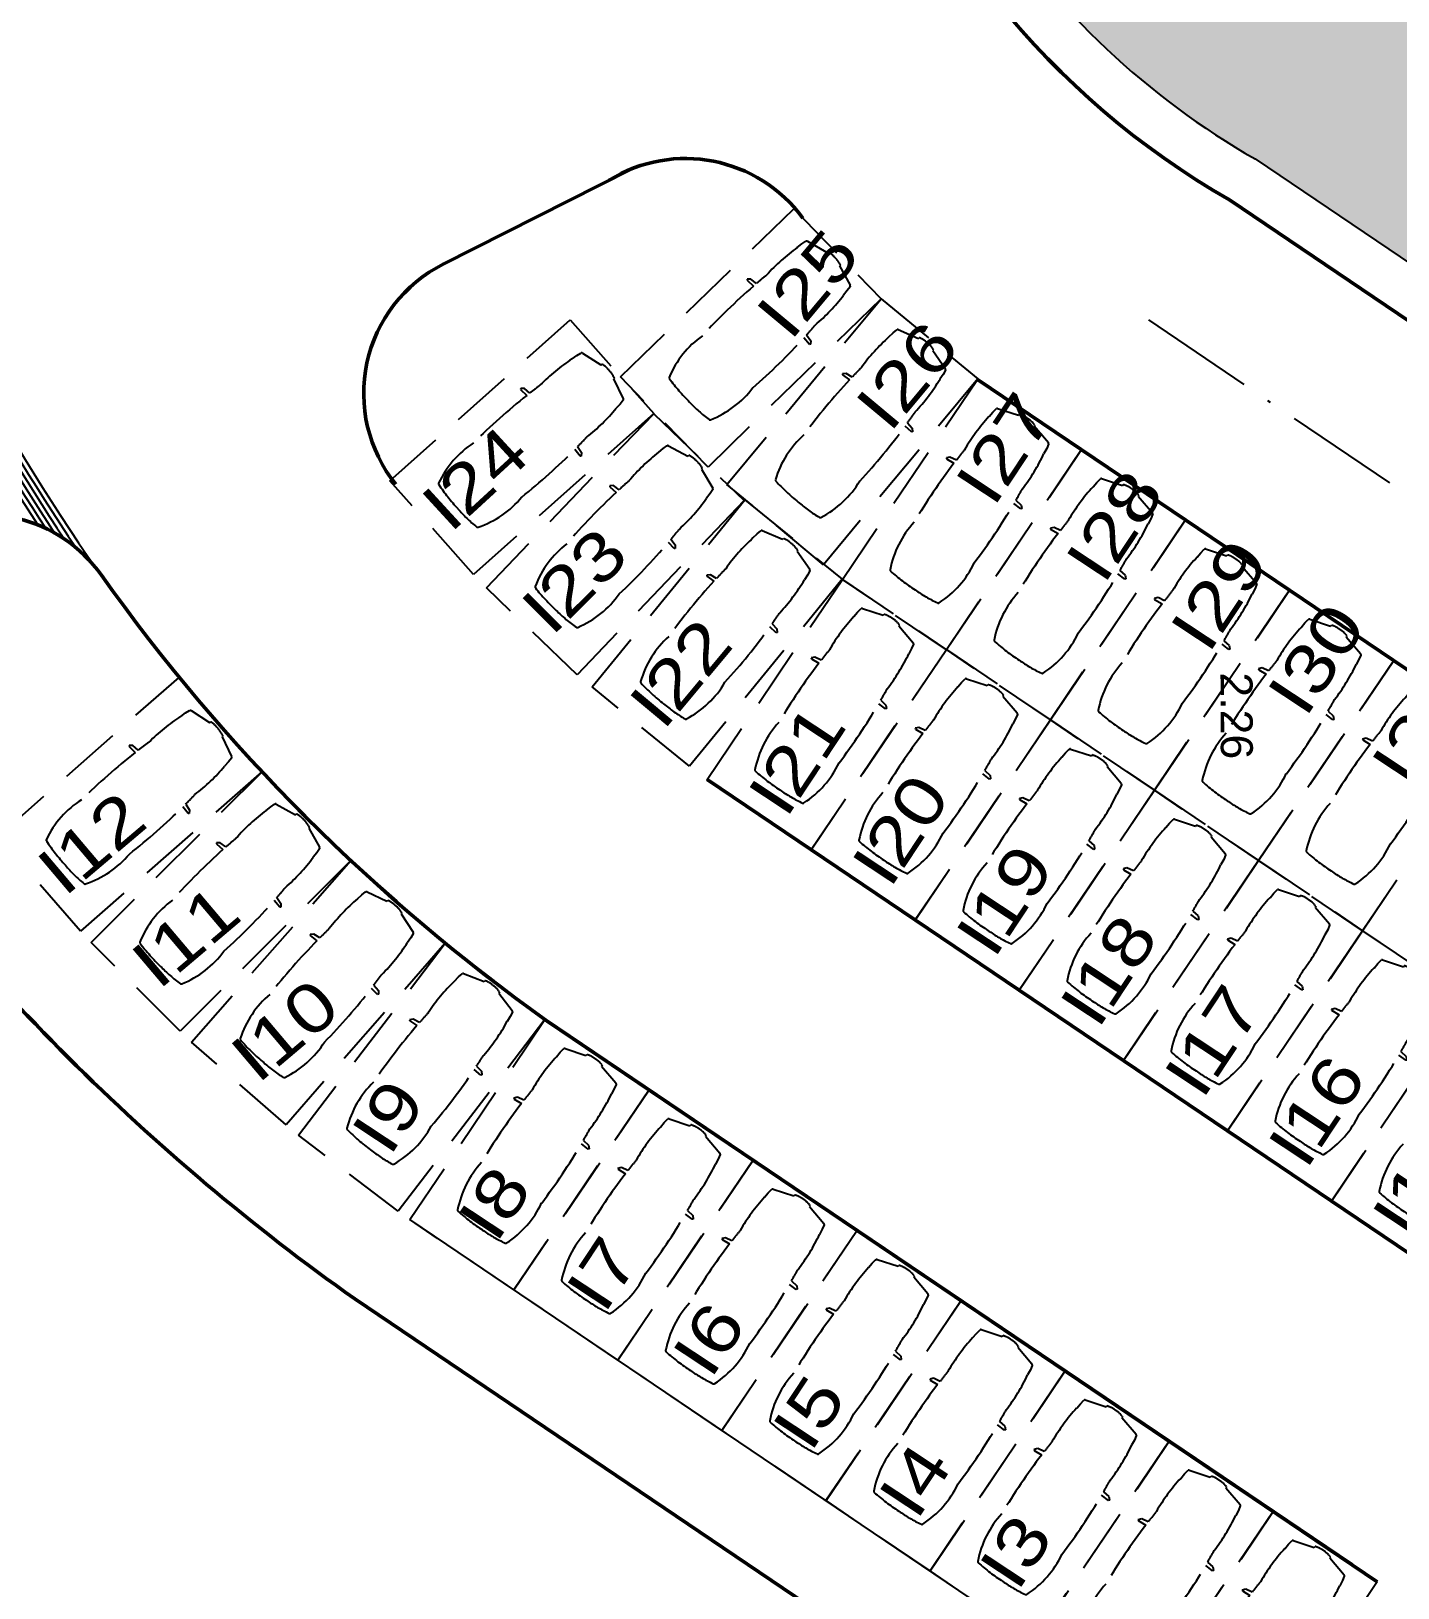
# Model space of a CAD drawing. Header units: millimetres. Extents: x 460 to 723, y 360 to 962.
# Drawn here: x 573.9 to 616.63, y 398.02 to 446.7 of the extents above; entities that cross this region are included whole.
import ezdxf

# ---------------------------------------------------------------- set-up
doc = ezdxf.new("R2010")
doc.units = ezdxf.units.MM
for name, pattern in [('ACAD_ISO10W100', [18, 12, -3, 0, -3]), ('DASHED', [19.05, 12.7, -6.35]), ('DGN Style 2', [7.96042, 4.776252, -3.184168])]:
    doc.linetypes.add(name, pattern=pattern)
doc.layers.get('0').update_dxf_attribs({"true_color": 0xc2ced6})
for name, color, linetype in [('00_Lotes', 224, 'Continuous'), ('5', 5, 'Continuous'), ('EJE DE VÍA', 5, 'DGN Style 2'), ('lotes hu$0$autos', 250, 'Continuous'), ('proyeccion', 8, 'DASHED')]:
    doc.layers.add(name, color=color, linetype=linetype)
for name, color, linetype, lineweight in [('LOTES_MENORCA', 250, 'Continuous', 50), ('Menorca-Parques-A-Arboles', 74, 'Continuous', 18), ('TEXTO LOTES', 170, 'Continuous', 25)]:
    doc.layers.add(name, color=color, linetype=linetype, lineweight=lineweight)
doc.styles.add('cotas', font='arial.ttf', dxfattribs={"width": 1.2})
doc.styles.get("Standard").update_dxf_attribs({"font": 'arial.ttf'})
doc.dimstyles.new('cotas cuneo', dxfattribs={"dimscale": 0, "dimtxt": 1, "dimasz": 0, "dimexe": 2, "dimexo": 1.25, "dimgap": 1, "dimtad": 0, "dimlfac": 1, "dimzin": 4, "dimdsep": 46, "dimtxsty": 'Standard', "dimblk": 'NONE', "dimcen": 0, "dimse1": 1, "dimse2": 1, "dimsd1": 1, "dimsd2": 1, "dimclrt": 2, "dimazin": 0, "dimtfac": 1, "dimtix": 1, "dimtmove": 0, "dimatfit": 0, "dimldrblk": 'NONE', "dimfxl": 1, "dimarcsym": 0})

# ---------------------------------------------------------------- blocks, each defined once
blk = doc.blocks.new('lotes hu$0$est.01')
at = {"layer": 'proyeccion', "color": 8, "linetype": 'DASHED', "ltscale": 0.1, "extrusion": (0.001267, -4.81441e-05, 0.999999)}
for p, q in [((-2713714.722, 7725537.927), (-2713714.704, 7725538.024)), ((-2713714.704, 7725538.024), (-2713714.7, 7725538.033)), ((-2713714.682, 7725538.048), (-2713714.244, 7725538.172)), ((-2713714.244, 7725538.172), (-2713714.24, 7725538.197)), ((-2713713.856, 7725538.197), (-2713713.853, 7725538.171)), ((-2713713.853, 7725538.171), (-2713713.414, 7725538.049)), ((-2713713.396, 7725538.034), (-2713713.392, 7725538.025)), ((-2713713.392, 7725538.025), (-2713713.373, 7725537.928)), ((-2713714.734, 7725537.808), (-2713714.722, 7725537.927)), ((-2713713.373, 7725537.928), (-2713713.361, 7725537.809)), ((-2713714.789, 7725536.683), (-2713714.934, 7725536.661)), ((-2713713.303, 7725536.685), (-2713713.157, 7725536.663)), ((-2713714.934, 7725536.661), (-2713714.985, 7725536.605)), ((-2713714.985, 7725536.605), (-2713714.972, 7725536.591)), ((-2713714.972, 7725536.591), (-2713714.794, 7725536.601)), ((-2713713.119, 7725536.593), (-2713713.297, 7725536.603)), ((-2713713.157, 7725536.663), (-2713713.106, 7725536.608)), ((-2713713.106, 7725536.608), (-2713713.119, 7725536.593))]:
    blk.add_line(p, q, dxfattribs=at)
at = {"layer": 'proyeccion', "color": 8, "linetype": 'DASHED', "ltscale": 0.1}
blk.add_lwpolyline([(-2713715.363, 7725538.314), (-2713712.763, 7725538.314), (-2713712.763, 7725533.314), (-2713715.363, 7725533.314)], close=True, dxfattribs=at)
at = {"layer": 'proyeccion', "color": 8, "linetype": 'DASHED', "ltscale": 0.1, "extrusion": (0.001267, -4.81441e-05, 0.999999)}
for centre, radius, start, end in [((-2713712.495, 7725537.846, -3810.589), 0.0285, 105.7439, 155.0798), ((-2713711.899, 7725537.516, -3810.588), 0.532, 86.8265, 107.7659), ((-2713711.841, 7725537.515, -3810.588), 0.533, 72.1149, 93.0392), ((-2713711.243, 7725537.847, -3810.587), 0.0285, 25.1155, 74.4513), ((-2713708.589, 7725537.047, -3810.584), 4.01, 171.5904, 183.7794), ((-2713715.147, 7725537.035, -3810.592), 4.01, 356.4159, 8.6049), ((-2713699.568, 7725535.69, -3810.572), 13.068, 175.2044, 176.4084), ((-2713724.163, 7725535.647, -3810.603), 13.068, 3.7869, 4.9909), ((-2713699.568, 7725535.69, -3810.572), 13.068, 176.7683, 183.2445), ((-2713724.163, 7725535.647, -3810.603), 13.068, 356.9508, 3.427), ((-2713710.631, 7725534.648, -3810.586), 2.007, 171.3294, 203.1907), ((-2713713.099, 7725534.647, -3810.589), 2.008, 336.8953, 8.7487), ((-2713712.449, 7725533.868, -3810.588), 0.0285, 201.4323, 262.3292), ((-2713711.894, 7725537.991, -3810.588), 4.189, 262.3292, 271.0628), ((-2713711.755, 7725536.84, -3810.588), 3.038, 268.8497, 279.1071), ((-2713711.278, 7725533.869, -3810.587), 0.0285, 277.866, 338.7629)]:
    blk.add_arc(centre, radius, start, end, dxfattribs=at)
blk = doc.blocks.new('*D243')
at = {"layer": 'Defpoints', "color": 0, "transparency": 16777216}
for p in [(611.228, 426.42), (611.575, 426.422), (611.238, 424.158)]:
    blk.add_point(p, dxfattribs=at)
at = {"layer": 'Defpoints', "color": 2, "transparency": 16777216, "insert": (611.58, 425.291), "char_height": 1, "attachment_point": 5, "rotation": 270.2599}
blk.add_mtext('2.26', dxfattribs=at)
blk = doc.blocks.new('_None')

msp = doc.modelspace()

# ---------------------------------------------------------------- hatches: boundary and pattern name
at = {"layer": 'Menorca-Parques-A-Arboles', "lineweight": 5, "true_color": 0x148b29, "transparency": 33554687}
h = msp.add_hatch(color=104, dxfattribs=at)
h.dxf.hatch_style = 1
edge = h.paths.add_edge_path()
edge.add_arc((624.336, 463.981), 24.516, 213.1578, 240.2223)
edge.add_line((612.161, 442.701), (634.507, 427.606))
edge.add_line((634.507, 427.606), (636.704, 430.858))
edge.add_line((636.704, 430.858), (634.321, 432.468))
edge.add_line((634.321, 432.468), (638.039, 437.971))
edge.add_line((638.039, 437.971), (641.804, 439.868))
edge.add_line((641.804, 439.868), (629.815, 463.67))
edge.add_line((629.815, 463.67), (603.812, 450.572))

# ---------------------------------------------------------------- linework, layer by layer
at = {"color": 252, "true_color": 0x939598, "elevation": -8.17}
for points in [[(603.812, 450.572, 0.118643), (612.161, 442.701), (634.507, 427.606), (636.704, 430.858), (634.321, 432.468), (638.039, 437.971), (641.804, 439.868), (629.815, 463.67), (603.812, 450.572)], [(599.556, 456.026, 0.186691), (611.361, 441.42)]]:
    msp.add_lwpolyline(points, format="xyb", dxfattribs=at)
at = {"layer": '00_Lotes'}
for points, elevation in [([(568.456, 444.455, 0.069701), (575.972, 429.852, 0.036741)], -8.17), ([(568.627, 443.528, 0.061821), (575.318, 430.53, 0.036741)], -8.17), ([(568.64, 443.06, 0.058079), (574.944, 430.812, 0.036741)], -8.17), ([(568.616, 442.696, 0.055284), (574.634, 431.004, 0.036741)], -8.17), ([(568.517, 442.117, 0.051052), (574.105, 431.26, 0.036741)], -8.17), ([(568.573, 442.388, 0.053), (574.358, 431.148, 0.036741)], -8.17), ([(595.184, 423.196, -0.001036), (595.022, 423.309, -0.001036)], 2.097), ([(590.031, 415.746, -0.000477), (589.942, 415.808, -0.000477)], 2.097)]:
    msp.add_lwpolyline(points, format="xyb", dxfattribs=dict(at, elevation=elevation))
at = {"layer": '00_Lotes', "elevation": 2.097}
msp.add_lwpolyline([(613.191, 390.992), (585.738, 409.538)], dxfattribs=at)
at = {"layer": '5', "color": 1, "linetype": 'Continuous', "elevation": -8.17}
msp.add_lwpolyline([(611.361, 441.42), (639.659, 422.303, 0.231023), (643.594, 421.748), (644.218, 421.951, 0.459643), (645.982, 426.181), (642.286, 433.518)], format="xyb", dxfattribs=at)
at = {"layer": 'EJE DE VÍA', "linetype": 'ACAD_ISO10W100', "ltscale": 0.3, "elevation": -8.17}
msp.add_lwpolyline([(608.826, 437.666), (637.124, 418.55, 0.231023), (644.993, 417.441), (661.422, 422.777, -0.500648), (677.226, 411.63), (678.462, 367.749)], format="xyb", dxfattribs=at)
at = {"layer": 'LOTES_MENORCA', "elevation": -8.17}
msp.add_lwpolyline([(636.158, 424.668), (642.058, 433.403), (651.455, 438.136), (616.769, 506.995, -0.052822), (606.172, 503.582), (602.596, 502.835), (598.072, 501.89), (598.318, 463.338, 0.071604), (599.556, 456.026, 0.186691), (611.361, 441.42)], format="xyb", close=True, dxfattribs=at)
for points in [[(585.299, 432.529, -0.477101), (586.782, 439.412), (592.658, 442.385)], [(615.185, 398.749), (590.037, 415.743, -0.08387), (576.095, 429.687, 0.371033), (570.359, 431.104), (568.777, 430.304)], [(567.488, 423.554, 0.084301), (584.02, 407.055), (608.559, 390.472), (606.871, 387.974), (610.124, 385.769), (614.803, 382.784, 0.414214), (621.057, 384.168), (635.567, 406.919)]]:
    msp.add_lwpolyline(points, format="xyb", dxfattribs=at)
at = {"layer": 'LOTES_MENORCA', "color": 250, "elevation": -8.17}
for points in [[(629.506, 418.231), (603.485, 435.809)], [(621.055, 405.721), (595.034, 423.299)], [(615.984, 398.215), (589.963, 415.793)]]:
    msp.add_lwpolyline(points, dxfattribs=at)
at = {"layer": 'LOTES_MENORCA'}
msp.add_arc((594.355, 438.168, -8.17), 4.546, 36.0989, 121.7534, dxfattribs=at)

# ---------------------------------------------------------------- block references
at = {"layer": 'lotes hu$0$autos', "xscale": 1.509708263131599, "yscale": 1.509708263131599, "zscale": 1.509708263131599}
for p, rotation in [((-4298034.717, -11590042.863, -8.17), 320.296757131081), ((-5973615.471, -10822056.446, -8.17), 311.7459160635816), ((-3133438.992, -11957628.27, -8.17), 325.9592663585107), ((-5122102.874, -11250143.118, -8.17), 316.1643086036818), ((-3133435.74, -11957630.467, -8.17), 325.9592663585107), ((-4202651.447, -11624980.978, -8.17), 320.7675787245831), ((-3133432.487, -11957632.665, -8.17), 325.9592663585107), ((-3133443.218, -11957634.525, -8.17), 325.9592663585107), ((-3133429.234, -11957634.862, -8.17), 325.9592663585107), ((-3133439.965, -11957636.722, -8.17), 325.9592663585107), ((-3133425.982, -11957637.059, -8.17), 325.9592663585107), ((-6059025.483, -10774485.019, -8.17), 311.292814660255), ((-3133436.712, -11957638.92, -8.17), 325.9592663585107), ((-3133422.729, -11957639.256, -8.17), 325.9592663585107), ((-5350899.021, -11143147.659, -8.17), 314.9936549650893), ((-3133433.46, -11957641.117, -8.17), 325.9592663585107), ((-4606368.02, -11471000.805, -8.17), 318.7648631846234), ((-3133430.207, -11957643.314, -8.17), 325.9592663585107), ((-3829770.877, -11753129.308, -8.17), 322.5951371568893), ((-3133426.955, -11957645.511, -8.17), 325.9592663585107), ((-3133423.702, -11957647.709, -8.17), 325.9592663585107), ((-3133452.514, -11957648.286, -8.17), 325.9592663585107), ((-3133449.261, -11957650.483, -8.17), 325.9592663585107), ((-3133446.009, -11957652.681, -8.17), 325.9592663585107), ((-3133442.756, -11957654.878, -8.17), 325.9592663585107), ((-3133439.503, -11957657.075, -8.17), 325.9592663585107), ((-3133436.251, -11957659.273, -8.17), 325.9592663585107), ((-3133432.998, -11957661.47, -8.17), 325.9592663585107), ((-3133429.746, -11957663.667, -8.17), 325.9592663585107)]:
    msp.add_blockref('lotes hu$0$est.01', p, dxfattribs=dict(at, rotation=rotation))
at = {"layer": 'LOTES_MENORCA', "xscale": 1.509708263131599, "yscale": 1.509708263131599, "zscale": 1.509708263131599, "rotation": 314.179597016311}
msp.add_blockref('lotes hu$0$est.01', (-5508664.704, -11065974.089, -8.17), dxfattribs=at)

# ---------------------------------------------------------------- texts
at = {"layer": 'TEXTO LOTES', "color": 4, "char_height": 1.5097, "width": 103.46591, "attachment_point": 5, "style": 'cotas'}
for s, insert, rotation in [('I25', (598.186, 438.793, -8.166), 50.1577), ('I26', (601.292, 435.924, -8.166), 50.1577), ('I27', (604.322, 433.65, -8.166), 56.5359), ('I24', (587.78, 432.713, -8.166), 42.567), ('I28', (607.777, 431.224, -8.166), 56.5359), ('I23', (590.887, 429.506, -8.166), 44.898), ('I29', (611.047, 429.062, -8.166), 56.5359), ('I30', (614.08, 427.059, -8.166), 56.5359), ('I22', (594.2, 426.62, -8.166), 50.1577), ('I31', (617.333, 424.861, -8.166), 56.5359), ('I21', (597.836, 423.917, -8.166), 56.5359), ('I20', (601.089, 421.72, -8.166), 56.5359), ('I12', (575.784, 421.305, -8.17), 40.25), ('I19', (604.341, 419.523, -8.166), 56.5359), ('I11', (578.728, 418.395, -8.17), 40.25), ('I18', (607.594, 417.325, -8.166), 56.5359), ('I10', (581.836, 415.451, -8.17), 40.25), ('I17', (610.847, 415.128, -8.166), 56.5359), ('I16', (614.099, 412.931, -8.166), 56.5359), ('I9', (585.067, 412.761, -8.17), 56.5359), ('I15', (617.352, 410.734, -8.166), 56.5359), ('I8', (588.392, 410.044, -8.17), 56.5359), ('I7', (591.764, 407.84, -8.17), 56.5359), ('I6', (595.098, 405.797, -8.17), 56.5359), ('I5', (598.224, 403.504, -8.17), 56.5359), ('I4', (601.531, 401.383, -8.17), 56.5359), ('I3', (604.688, 399.151, -8.17), 56.5359)]:
    msp.add_mtext(s, dxfattribs=dict(at, insert=insert, rotation=rotation))

# ---------------------------------------------------------------- dimensions: what is measured, and where the dimension line sits
at = {"layer": 'Defpoints'}
dim = msp.add_aligned_dim(p1=(611.238, 424.158, -8.17), p2=(611.228, 426.42, -8.17), distance=-0.347, dimstyle='cotas cuneo', override={"dimscale": 1}, dxfattribs=at)
dim.commit()
dim.dimension.update_dxf_attribs({"geometry": '*D243', "text_midpoint": (611.58, 425.291, -8.17)})

doc.saveas('drawing.dxf')
